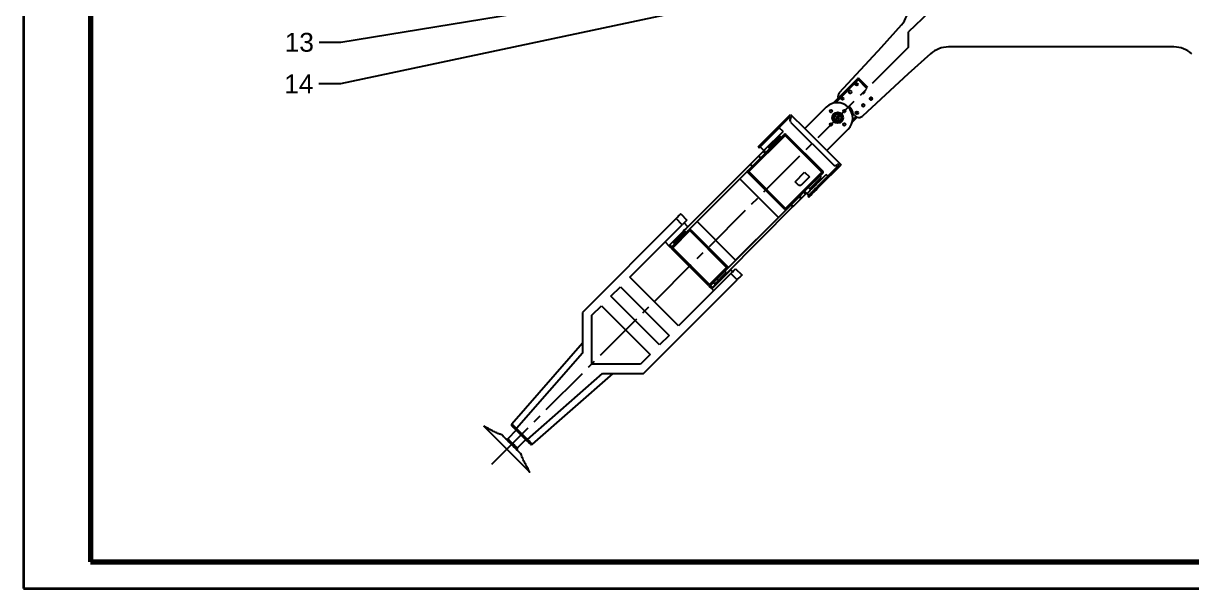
# Model space of a CAD drawing. Header units: millimetres. Extents: x 12 to 853, y 14 to 608.
# Drawn here: x 12 to 446.3, y 13.6 to 223.4 of the extents above; entities that cross this region are included whole.
import ezdxf
from ezdxf import colors
from ezdxf.entities.mleader import LeaderData, LeaderLine
from ezdxf.math import Vec2, Vec3

# ---------------------------------------------------------------- set-up
doc = ezdxf.new("R2010")
doc.units = ezdxf.units.MM
doc.linetypes.add('CENTER2', pattern=[28.575, 19.05, -3.175, 3.175, -3.175])
doc.layers.add('中心线', color=10, linetype='CENTER2')
doc.layers.add('标注', color=255, linetype='Continuous')
doc.styles.get("Standard").update_dxf_attribs({"font": 'arial.ttf'})

# ---------------------------------------------------------------- blocks, each defined once
blk = doc.blocks.new('_DotSmall')
at = {"color": 0, "linetype": 'ByBlock', "const_width": 0.5}
blk.add_lwpolyline([(-0.0625, 0, 1), (0.0625, 0, 1)], format="xyb", close=True, dxfattribs=at)

msp = doc.modelspace()

# ---------------------------------------------------------------- linework, layer by layer
at = {"color": 0, "lineweight": 35}
for p, q in [((12.04, 607.56), (12.04, 13.56)), ((12.04, 13.56), (853.04, 13.56))]:
    msp.add_line(p, q, dxfattribs=at)
at = {"color": 0, "lineweight": 70}
for p, q in [((37.04, 597.56), (37.04, 23.56)), ((37.04, 23.56), (843.04, 23.56))]:
    msp.add_line(p, q, dxfattribs=at)
at = {"color": 7, "linetype": 'Continuous', "lineweight": 25}
for p, q in [((331.01, 214.58), (338.47, 222.94)), ((331.01, 214.58), (315.34, 197.6)), ((439.73, 214.68), (355.93, 214.68)), ((349.28, 212.14), (340.91, 204.68)), ((340.91, 204.68), (323.93, 189.01)), ((313.04, 193.78), (314.9, 195.64)), ((310.5, 192.3), (302.55, 184.35)), ((289.29, 181.7), (297.24, 189.65)), ((289.64, 181.34), (297.24, 188.94)), ((297.24, 189.65), (302.55, 184.35)), ((297.24, 188.94), (297.6, 188.59)), ((297.24, 188.24), (297.6, 188.59)), ((297.24, 186.82), (313.15, 170.91)), ((321.97, 188.57), (320.11, 186.71)), ((321.16, 189.06), (320.52, 189.71)), ((294.42, 183.29), (287.34, 176.22)), ((294.42, 183.29), (293, 184.7)), ((310.68, 176.22), (302.55, 184.35)), ((310.68, 176.22), (318.63, 184.17)), ((295.16, 181.84), (281.72, 168.4)), ((285.58, 177.28), (289.64, 181.34)), ((288.09, 175.47), (294.8, 182.19)), ((289.64, 181.34), (289.29, 181.7)), ((289.82, 178.69), (290.03, 178.48)), ((292.15, 180.6), (291.94, 180.81)), ((293.74, 181.13), (293.39, 181.48)), ((308.81, 168.19), (295.16, 181.84)), ((295.51, 182.19), (309.16, 168.54)), ((285.22, 177.63), (285.58, 177.28)), ((286.02, 173.41), (285.32, 174.12)), ((287.03, 175.83), (285.46, 174.26)), ((285.46, 174.26), (286.17, 173.56)), ((285.93, 177.63), (287.34, 176.22)), ((287.73, 175.12), (286.17, 173.56)), ((287.73, 175.12), (287.03, 175.83)), ((287.38, 176.18), (288.09, 175.47)), ((289.15, 177.24), (289.5, 176.89)), ((310.68, 176.22), (315.98, 170.91)), ((282.22, 171.02), (257.18, 145.98)), ((282.93, 170.32), (259.45, 146.84)), ((282.93, 170.32), (282.22, 171.02)), ((282.37, 171.17), (283.08, 170.46)), ((307.67, 163.31), (315.28, 170.91)), ((308.03, 162.96), (315.98, 170.91)), ((314.92, 171.27), (314.57, 170.91)), ((314.92, 171.27), (315.28, 170.91)), ((278.36, 165.75), (262.45, 149.84)), ((292.72, 151.4), (278.36, 165.75)), ((295.02, 154.4), (281.37, 168.05)), ((281.72, 168.4), (295.37, 154.75)), ((295.37, 154.75), (308.81, 168.19)), ((298.91, 164.65), (302.44, 168.19)), ((304.21, 166.42), (301.03, 163.24)), ((302.44, 168.19), (304.21, 166.42)), ((309.16, 167.84), (302.44, 161.12)), ((308.63, 166.25), (308.1, 166.78)), ((308.63, 165.54), (308.27, 165.89)), ((311.03, 166.67), (310.4, 167.31)), ((300.32, 163.24), (298.91, 164.65)), ((301.03, 163.24), (300.32, 163.24)), ((302.09, 160.77), (300.53, 159.2)), ((302.79, 160.06), (302.09, 160.77)), ((302.44, 161.12), (303.15, 160.41)), ((303.86, 162.53), (304.39, 162)), ((304.74, 162.36), (305.09, 162)), ((307.67, 163.31), (308.03, 162.96)), ((301.09, 158.35), (298.14, 155.4)), ((301.09, 158.35), (300.38, 159.06)), ((300.53, 159.2), (301.23, 158.5)), ((301.23, 158.5), (301.09, 158.35)), ((302.79, 160.06), (301.23, 158.5)), ((303.15, 160.41), (302.79, 160.06)), ((303.33, 160.24), (303.96, 159.6)), ((303.61, 159.25), (303.96, 158.89)), ((256.41, 152.7), (258.71, 150.41)), ((297.99, 155.26), (273.1, 130.36)), ((297.29, 155.96), (273.8, 132.48)), ((297.99, 155.26), (297.29, 155.96)), ((297.43, 156.11), (298.14, 155.4)), ((298.14, 155.4), (297.99, 155.26)), ((254.64, 150.94), (219.82, 116.11)), ((237.49, 129.19), (256.94, 148.64)), ((256.94, 148.64), (254.64, 150.94)), ((259.06, 147.93), (257.65, 149.35)), ((262.45, 149.84), (276.81, 135.49)), ((276.81, 135.49), (292.72, 151.4)), ((253.09, 140.47), (259.45, 146.84)), ((259.8, 146.48), (253.44, 140.12)), ((254.46, 143.34), (254.68, 143.12)), ((256.8, 145.24), (256.59, 145.46)), ((258.39, 145.77), (258.03, 146.13)), ((273.45, 132.83), (259.8, 146.48)), ((260.16, 146.84), (273.8, 133.19)), ((250.57, 142.27), (251.99, 140.86)), ((252.73, 140.12), (252.02, 140.82)), ((253.94, 142.74), (252.38, 141.18)), ((252.38, 141.18), (253.09, 140.47)), ((266.73, 126.12), (253.09, 139.76)), ((253.44, 140.12), (267.09, 126.47)), ((253.79, 141.89), (254.15, 141.53)), ((275.04, 130.54), (255.6, 111.09)), ((267.09, 126.47), (273.45, 132.83)), ((273.8, 132.48), (267.44, 126.12)), ((273.27, 130.89), (272.74, 131.42)), ((273.27, 130.18), (272.92, 130.54)), ((275.75, 131.24), (275.04, 131.95)), ((277.34, 128.24), (275.04, 130.54)), ((276.81, 132.3), (279.11, 130.01)), ((255.6, 111.09), (237.49, 129.19)), ((242.51, 93.41), (277.34, 128.24)), ((267.44, 126.12), (268.15, 125.41)), ((269.56, 126.82), (268.15, 125.41)), ((268.5, 127.18), (269.03, 126.65)), ((269.38, 127), (269.74, 126.65)), ((230.42, 122.12), (233.96, 125.66)), ((248.52, 104.02), (230.42, 122.12)), ((233.96, 125.66), (252.06, 107.56)), ((267.79, 125.06), (267.09, 125.76)), ((267.97, 124.88), (268.68, 124.17)), ((223.35, 115.05), (226.89, 118.59)), ((226.89, 118.59), (244.99, 100.48)), ((219.82, 116.11), (219.82, 100.97)), ((223.35, 96.95), (223.35, 115.05)), ((193.55, 74.8), (219.82, 104.76)), ((252.06, 107.56), (248.52, 104.02)), ((219.82, 100.97), (195.35, 73.05)), ((244.99, 100.48), (241.45, 96.95)), ((241.45, 96.95), (223.35, 96.95)), ((199.45, 68.95), (227.37, 93.41)), ((231.16, 93.41), (201.2, 67.15)), ((227.37, 93.41), (242.51, 93.41)), ((195.28, 72.41), (192.1, 69.23)), ((199.1, 68.59), (194.99, 72.7)), ((195.35, 73.05), (199.45, 68.95)), ((195.63, 65.69), (198.81, 68.88)), ((199.1, 68.59), (199.45, 68.95))]:
    msp.add_line(p, q, dxfattribs=at)
at = {"color": 8, "linetype": 'Continuous', "lineweight": 25}
for p, q in [((257.21, 145.66), (257.03, 145.83)), ((257.18, 145.98), (257.36, 145.8)), ((254.12, 142.56), (253.94, 142.74)), ((254.09, 142.89), (254.26, 142.71)), ((197.07, 63.44), (189.84, 70.67))]:
    msp.add_line(p, q, dxfattribs=at)
at = {"color": 7, "linetype": 'Continuous', "lineweight": 25, "flags": 128}
for points in [[(285.22, 177.63), (285.24, 177.65), (285.38, 177.79), (285.65, 178.06), (286.04, 178.45), (286.55, 178.96), (287.15, 179.56), (287.82, 180.23), (288.54, 180.95), (289.29, 181.7)], [(289.15, 177.59), (289.21, 177.66), (289.41, 177.86), (289.72, 178.16), (290.12, 178.57), (290.59, 179.04), (291.09, 179.54), (291.6, 180.04), (292.06, 180.51), (292.47, 180.91), (292.78, 181.22), (292.97, 181.42), (293.04, 181.48), (293.04, 181.48)], [(295.16, 181.84), (295.09, 181.91), (295.02, 181.97), (294.96, 182.03), (294.91, 182.09), (294.86, 182.13), (294.83, 182.16), (294.81, 182.18), (294.8, 182.19)], [(295.16, 181.84), (295.23, 181.91), (295.29, 181.97), (295.35, 182.03), (295.41, 182.09), (295.45, 182.13), (295.48, 182.16), (295.5, 182.18), (295.51, 182.19)], [(282.37, 171.17), (282.72, 171.53), (283.09, 171.89), (283.47, 172.27), (283.84, 172.64), (284.22, 173.02), (284.6, 173.4), (284.96, 173.76), (285.32, 174.12)], [(285.32, 174.12), (285.33, 174.14), (285.35, 174.15), (285.37, 174.17), (285.39, 174.19), (285.41, 174.21), (285.43, 174.23), (285.45, 174.25), (285.46, 174.26)], [(287.03, 175.83), (287.1, 175.9), (287.16, 175.96), (287.22, 176.02), (287.28, 176.08), (287.32, 176.12), (287.35, 176.15), (287.37, 176.17), (287.38, 176.18)], [(288.09, 175.47), (288.08, 175.47), (288.06, 175.45), (288.03, 175.41), (287.98, 175.37), (287.93, 175.32), (287.87, 175.25), (287.8, 175.19), (287.73, 175.12)], [(282.22, 171.02), (282.24, 171.04), (282.26, 171.06), (282.28, 171.08), (282.3, 171.1), (282.32, 171.12), (282.34, 171.14), (282.35, 171.15), (282.37, 171.17)], [(283.08, 170.46), (283.06, 170.45), (283.04, 170.43), (283.02, 170.41), (283.01, 170.39), (282.99, 170.37), (282.97, 170.36), (282.95, 170.34), (282.93, 170.32)], [(286.02, 173.41), (285.67, 173.06), (285.31, 172.69), (284.93, 172.32), (284.55, 171.94), (284.17, 171.56), (283.8, 171.18), (283.43, 170.82), (283.08, 170.46)], [(286.17, 173.56), (286.15, 173.54), (286.13, 173.52), (286.11, 173.5), (286.1, 173.48), (286.08, 173.46), (286.06, 173.45), (286.04, 173.43), (286.02, 173.41)], [(281.72, 168.4), (281.65, 168.47), (281.59, 168.54), (281.53, 168.6), (281.47, 168.65), (281.43, 168.7), (281.4, 168.73), (281.38, 168.75), (281.37, 168.76)], [(281.37, 168.05), (281.38, 168.06), (281.4, 168.08), (281.43, 168.11), (281.47, 168.15), (281.53, 168.21), (281.59, 168.27), (281.65, 168.33), (281.72, 168.4)], [(303.33, 160.24), (303.34, 160.25), (303.47, 160.38), (303.72, 160.63), (304.09, 161), (304.56, 161.47), (305.1, 162.01), (305.72, 162.63), (306.37, 163.28), (307.04, 163.95), (307.71, 164.62), (308.34, 165.25), (308.92, 165.83), (309.43, 166.34), (309.84, 166.75), (310.15, 167.06), (310.33, 167.24), (310.4, 167.31)], [(304.39, 162), (304.45, 162.07), (304.65, 162.27), (304.96, 162.58), (305.37, 162.99), (305.85, 163.47), (306.37, 163.99), (306.9, 164.52), (307.41, 165.03), (307.86, 165.48), (308.22, 165.84), (308.48, 166.1), (308.61, 166.23), (308.63, 166.25)], [(308.81, 168.19), (308.87, 168.26), (308.94, 168.33), (309, 168.39), (309.06, 168.44), (309.1, 168.48), (309.13, 168.52), (309.15, 168.54), (309.16, 168.54)], [(309.16, 167.84), (309.15, 167.84), (309.13, 167.86), (309.1, 167.9), (309.06, 167.94), (309, 167.99), (308.94, 168.05), (308.87, 168.12), (308.81, 168.19)], [(302.09, 160.77), (302.16, 160.83), (302.22, 160.9), (302.28, 160.96), (302.34, 161.02), (302.38, 161.06), (302.41, 161.09), (302.43, 161.11), (302.44, 161.12)], [(303.61, 159.25), (303.63, 159.26), (303.76, 159.4), (304.03, 159.67), (304.43, 160.07), (304.93, 160.57), (305.53, 161.17), (306.2, 161.84), (306.93, 162.56), (307.67, 163.31)], [(303.96, 158.89), (303.98, 158.91), (304.12, 159.05), (304.39, 159.32), (304.78, 159.71), (305.29, 160.22), (305.89, 160.82), (306.56, 161.49), (307.28, 162.21), (308.03, 162.96)], [(297.43, 156.11), (297.79, 156.46), (298.15, 156.83), (298.53, 157.2), (298.91, 157.58), (299.28, 157.96), (299.66, 158.34), (300.03, 158.7), (300.38, 159.06)], [(300.38, 159.06), (300.4, 159.07), (300.41, 159.09), (300.43, 159.11), (300.45, 159.13), (300.47, 159.15), (300.49, 159.17), (300.51, 159.18), (300.53, 159.2)], [(254.64, 150.94), (254.99, 151.28), (255.32, 151.61), (255.62, 151.92), (255.89, 152.19), (256.11, 152.41), (256.27, 152.57), (256.37, 152.67), (256.41, 152.7)], [(295.02, 154.4), (295.02, 154.41), (295.04, 154.43), (295.08, 154.46), (295.12, 154.5), (295.17, 154.56), (295.23, 154.62), (295.3, 154.69), (295.37, 154.75)], [(295.72, 154.4), (295.72, 154.41), (295.7, 154.43), (295.66, 154.46), (295.62, 154.5), (295.57, 154.56), (295.51, 154.62), (295.44, 154.69), (295.37, 154.75)], [(297.29, 155.96), (297.3, 155.98), (297.32, 156), (297.34, 156.02), (297.36, 156.04), (297.38, 156.06), (297.4, 156.08), (297.42, 156.09), (297.43, 156.11)], [(258.71, 150.41), (258.67, 150.37), (258.57, 150.27), (258.41, 150.11), (258.19, 149.89), (257.92, 149.62), (257.62, 149.32), (257.28, 148.98), (256.94, 148.64)], [(259.06, 147.93), (259.05, 147.92), (258.92, 147.79), (258.67, 147.54), (258.31, 147.18), (257.85, 146.72)], [(257.85, 146.72), (257.3, 146.18), (256.69, 145.57), (256.04, 144.91), (255.37, 144.24), (254.7, 143.58), (254.07, 142.94), (253.48, 142.36), (252.98, 141.85), (252.56, 141.43), (252.25, 141.12), (252.06, 140.93), (251.99, 140.86), (251.99, 140.86)], [(253.79, 142.24), (253.86, 142.31), (254.05, 142.5), (254.36, 142.81), (254.76, 143.21), (255.23, 143.68), (255.74, 144.18), (256.24, 144.69), (256.71, 145.16), (257.11, 145.56), (257.42, 145.87), (257.62, 146.06), (257.68, 146.13), (257.68, 146.13)], [(257.03, 145.83), (256.68, 145.48), (256.62, 145.42)], [(257.03, 145.83), (257.05, 145.85), (257.07, 145.87), (257.09, 145.89), (257.1, 145.91), (257.12, 145.92), (257.14, 145.94), (257.16, 145.96), (257.18, 145.98)], [(259.45, 146.84), (259.46, 146.83), (259.48, 146.81), (259.51, 146.78), (259.55, 146.73), (259.61, 146.68), (259.67, 146.62), (259.73, 146.55), (259.8, 146.48)], [(259.8, 146.48), (259.87, 146.55), (259.94, 146.62), (260, 146.68), (260.05, 146.73), (260.1, 146.78), (260.13, 146.81), (260.15, 146.83), (260.16, 146.84)], [(252.02, 140.82), (252.03, 140.83), (252.05, 140.85), (252.08, 140.88), (252.13, 140.93), (252.18, 140.98), (252.24, 141.04), (252.31, 141.11), (252.38, 141.18)], [(253.09, 140.47), (253.02, 140.4), (252.95, 140.34), (252.89, 140.28), (252.84, 140.22), (252.79, 140.18), (252.76, 140.14), (252.74, 140.12), (252.73, 140.12)], [(253.44, 140.12), (253.37, 140.19), (253.3, 140.25), (253.24, 140.31), (253.19, 140.37), (253.14, 140.41), (253.11, 140.44), (253.09, 140.46), (253.09, 140.47)], [(253.09, 139.76), (253.09, 139.77), (253.11, 139.79), (253.14, 139.82), (253.19, 139.87), (253.24, 139.92), (253.3, 139.98), (253.37, 140.05), (253.44, 140.12)], [(253.94, 142.74), (253.96, 142.76), (253.98, 142.78), (254, 142.8), (254.02, 142.82), (254.03, 142.83), (254.05, 142.85), (254.07, 142.87), (254.09, 142.89)], [(254.5, 143.3), (254.44, 143.24), (254.09, 142.89)], [(267.97, 124.88), (267.97, 124.88), (268.07, 124.98), (268.29, 125.2), (268.63, 125.54), (269.08, 125.99), (269.61, 126.52), (270.2, 127.11), (270.85, 127.76), (271.52, 128.43), (272.19, 129.1), (272.83, 129.74), (273.43, 130.34), (273.95, 130.86), (274.39, 131.3), (274.73, 131.64), (274.94, 131.85), (275.04, 131.95), (275.04, 131.95)], [(269.03, 126.65), (269.07, 126.69), (269.23, 126.85), (269.52, 127.13), (269.9, 127.52), (270.37, 127.99), (270.89, 128.5), (271.42, 129.03), (271.93, 129.55), (272.4, 130.02), (272.79, 130.4), (273.07, 130.69), (273.24, 130.85), (273.27, 130.89)], [(273.45, 132.83), (273.52, 132.9), (273.59, 132.97), (273.65, 133.03), (273.7, 133.08), (273.74, 133.13), (273.78, 133.16), (273.8, 133.18), (273.8, 133.19)], [(273.45, 132.83), (273.52, 132.77), (273.59, 132.7), (273.65, 132.64), (273.7, 132.58), (273.74, 132.54), (273.78, 132.51), (273.8, 132.49), (273.8, 132.48)], [(275.04, 130.54), (275.39, 130.88), (275.72, 131.21), (276.02, 131.52), (276.29, 131.79), (276.51, 132.01), (276.67, 132.17), (276.77, 132.27), (276.81, 132.3)], [(266.73, 126.12), (266.74, 126.12), (266.76, 126.14), (266.79, 126.18), (266.84, 126.22), (266.89, 126.27), (266.95, 126.34), (267.02, 126.4), (267.09, 126.47)], [(267.44, 126.12), (267.43, 126.12), (267.41, 126.14), (267.38, 126.18), (267.34, 126.22), (267.28, 126.27), (267.22, 126.34), (267.15, 126.4), (267.09, 126.47)], [(267.09, 125.76), (267.09, 125.77), (267.11, 125.79), (267.15, 125.82), (267.19, 125.87), (267.24, 125.92), (267.3, 125.98), (267.37, 126.05), (267.44, 126.12)], [(279.11, 130.01), (279.07, 129.97), (278.97, 129.87), (278.81, 129.71), (278.59, 129.49), (278.32, 129.22), (278.02, 128.91), (277.68, 128.58), (277.34, 128.24)], [(268.15, 125.41), (268.08, 125.34), (268.01, 125.27), (267.95, 125.21), (267.9, 125.16), (267.85, 125.12), (267.82, 125.08), (267.8, 125.06), (267.79, 125.06)], [(200.23, 56.86), (200.24, 56.85), (200.07, 57.01), (199.59, 57.5), (198.8, 58.28), (197.75, 59.34), (196.46, 60.62), (194.99, 62.09), (193.4, 63.68), (191.74, 65.34), (190.09, 67), (188.49, 68.59), (187.03, 70.06), (185.74, 71.35), (184.68, 72.4), (183.9, 73.19), (183.41, 73.67), (183.26, 73.83)], [(193.55, 74.8), (193.59, 74.76), (193.69, 74.66), (193.86, 74.5), (194.08, 74.29), (194.35, 74.02), (194.66, 73.72), (195, 73.39), (195.35, 73.05)], [(194.99, 72.7), (194.75, 72.94), (194.51, 73.18), (194.29, 73.41), (194.08, 73.61), (193.91, 73.78), (193.77, 73.92), (193.66, 74.03), (193.6, 74.09), (193.58, 74.11)], [(190.08, 70.54), (190.12, 70.5), (190.27, 70.35), (190.54, 70.08), (190.92, 69.7), (191.39, 69.23), (191.94, 68.68), (192.54, 68.08), (193.19, 67.44), (193.84, 66.78), (194.48, 66.14), (195.08, 65.54), (195.63, 64.99), (196.1, 64.52), (196.48, 64.14), (196.75, 63.87), (196.91, 63.71), (196.94, 63.68)], [(194.99, 72.7), (195, 72.7), (195.02, 72.72), (195.05, 72.76), (195.1, 72.8), (195.15, 72.85), (195.21, 72.92), (195.28, 72.98), (195.35, 73.05)], [(200.52, 67.17), (200.49, 67.2), (200.41, 67.28), (200.28, 67.41), (200.1, 67.59), (199.89, 67.8), (199.64, 68.05), (199.38, 68.32), (199.1, 68.59)], [(199.45, 68.95), (199.79, 68.6), (200.12, 68.26), (200.42, 67.95), (200.69, 67.68), (200.91, 67.45), (201.07, 67.29), (201.17, 67.19), (201.2, 67.15)]]:
    msp.add_lwpolyline(points, dxfattribs=at)
at = {"color": 8, "linetype": 'Continuous', "lineweight": 25, "flags": 128}
for points in [[(293.39, 181.48), (293.37, 181.47), (293.24, 181.33), (292.99, 181.08), (292.62, 180.71), (292.17, 180.27), (291.67, 179.76), (291.14, 179.23), (290.61, 178.71), (290.13, 178.23), (289.72, 177.82), (289.41, 177.5), (289.21, 177.31), (289.15, 177.24)], [(258.03, 146.13), (258, 146.09), (257.83, 145.93), (257.55, 145.64), (257.16, 145.25), (256.69, 144.79), (256.18, 144.27), (255.65, 143.74), (255.13, 143.23), (254.67, 142.76), (254.28, 142.37), (253.99, 142.09), (253.83, 141.92), (253.79, 141.89)], [(192.1, 69.23), (192.1, 69.23), (192.2, 69.13), (192.42, 68.91), (192.75, 68.58), (193.16, 68.17), (193.62, 67.7), (194.11, 67.22), (194.57, 66.76), (194.98, 66.35), (195.31, 66.02), (195.53, 65.8), (195.63, 65.7), (195.63, 65.69)]]:
    msp.add_lwpolyline(points, dxfattribs=at)
at = {"color": 7, "linetype": 'Continuous', "lineweight": 25}
for centre, radius in [((321.82, 200.79), 0.4), ((316.51, 195.48), 0.4), ((327.12, 195.48), 0.4), ((312.27, 190.89), 0.5), ((317.22, 190.89), 0.5), ((324.29, 193.01), 0.5), ((314.74, 188.41), 2), ((314.74, 188.41), 1.5), ((314.74, 188.41), 1.25), ((321.82, 190.18), 0.4), ((312.27, 185.94), 0.5), ((317.22, 185.94), 0.5)]:
    msp.add_circle(centre, radius, dxfattribs=at)
at = {"color": 7, "linetype": 'Continuous'}
for centre in [(319.34, 197.96), (324.29, 193.01), (314.74, 188.41)]:
    msp.add_circle(centre, 0.5, dxfattribs=at)
at = {"color": 7, "linetype": 'Continuous', "lineweight": 25}
for centre, radius, start, end in [((331.01, 229.6), 10, 318.2732, 0), ((355.93, 204.68), 10, 90, 131.7268), ((439.73, 204.68), 10, 48.2732, 90), ((316.81, 196.25), 2, 137.2906, 197.5613), ((316.81, 196.25), 2, 137.2906, 197.5613), ((324.29, 197.96), 0.5, 231.6396, 38.3556), ((314.57, 188.24), 5.75, 315, 135), ((315.1, 188.77), 5.5, 9.9032, 44.4008), ((297.95, 187.53), 1, 135, 225), ((322.58, 190.48), 2, 225, 312.7094), ((322.58, 190.48), 2, 252.4388, 312.7094), ((293.21, 181.31), 0.25, 45, 135), ((295.16, 181.84), 0.5, 45, 135), ((289.32, 177.42), 0.25, 135, 225), ((313.86, 171.62), 1, 225, 315), ((281.72, 168.4), 0.5, 135, 225), ((308.81, 168.19), 0.5, 315, 45), ((295.37, 154.75), 0.5, 225, 315), ((257.86, 145.95), 0.25, 45, 135), ((259.8, 146.48), 0.5, 45, 135), ((253.44, 140.12), 0.5, 135, 225), ((253.97, 142.06), 0.25, 135, 225), ((273.45, 132.83), 0.5, 315, 45), ((267.09, 126.47), 0.5, 225, 315), ((193.93, 74.47), 0.5, 138.7692, 225), ((189.73, 70.19), 0.5, 45, 76.9398), ((191.74, 69.58), 0.5, 225, 315), ((195.99, 65.34), 0.5, 135, 225), ((200.87, 67.53), 0.5, 225, 311.2308), ((196.59, 63.33), 0.5, 13.0602, 45)]:
    msp.add_arc(centre, radius, start, end, dxfattribs=at)
at = {"color": 7, "linetype": 'Continuous'}
msp.add_arc((324.29, 197.96), 0.5, 231.6396, 38.3556, dxfattribs=at)
at = {"color": 7, "linetype": 'Continuous', "lineweight": 25}
for points, knots in [([(189.84, 70.67), (189.48, 70.79), (188.61, 71.07), (187.16, 71.78), (185.32, 72.72), (183.98, 73.44), (183.25, 73.83)], [0, 0, 0, 0, 0.15308, 0.376176, 0.661043, 1, 1, 1, 1]), ([(200.24, 56.85), (199.96, 57.35), (199.39, 58.41), (198.52, 60.06), (197.81, 61.5), (197.31, 62.65), (197.15, 63.18), (197.07, 63.44)], [0, 0, 0, 0, 0.23283, 0.491452, 0.75846, 0.885332, 1, 1, 1, 1])]:
    msp.add_open_spline(points, degree=3, knots=knots, dxfattribs=at)
at = {"layer": '中心线', "linetype": 'CENTER2'}
for p, q in [((369.42, 247.18), (341.01, 220.27)), ((341.01, 214.59), (341.01, 220.27)), ((341.01, 214.59), (185.76, 59.36))]:
    msp.add_line(p, q, dxfattribs=at)
at = {"layer": '标注'}
for p, q in [((313.92, 193.95), (322.76, 202.79)), ((314.9, 195.64), (322.05, 202.79)), ((322.05, 202.79), (325.63, 199.22)), ((325.98, 199.57), (322.76, 202.79)), ((320.28, 187.59), (321.49, 188.8))]:
    msp.add_line(p, q, dxfattribs=at)
for centre in [(327.12, 195.48), (321.82, 190.18)]:
    msp.add_circle(centre, 0.5, dxfattribs=at)
msp.add_arc((322.41, 202.44), 0.5, 45, 135, dxfattribs=at)

# ---------------------------------------------------------------- leaders
ml = msp.add_multileader_mtext('Standard', dxfattribs=at)
ml.set_content('14', color=256)
ml.set_leader_properties()
ml.set_arrow_properties(name='DOTSMALL')
ml.build(insert=Vec2(0, 0))
ctx = ml.context
ctx.base_point, ctx.char_height, ctx.plane_origin = Vec3(108.53, 200.99), 7, Vec3(364.34, 250.69)
ctx.text_align_type = 2
notes = []
notes.append((ctx, [(0, (1, 1, 0), (129.87, 200.99), (-1, 0), 8, [(0, [(364.34, 250.69)], 0, [])])]))
ctx.mtext.insert, ctx.mtext.alignment, ctx.mtext.flow_direction = Vec3(119.87, 204.49), 3, 5
ml = msp.add_multileader_mtext('Standard', dxfattribs=at)
ml.set_content('13', color=256)
ml.set_leader_properties()
ml.set_arrow_properties(name='DOTSMALL')
ml.build(insert=Vec2(0, 0))
ctx = ml.context
ctx.base_point, ctx.char_height, ctx.plane_origin = Vec3(108.67, 216.36), 7, Vec3(354.13, 252.98)
ctx.text_align_type = 2
notes.append((ctx, [(0, (1, 1, 0), (130.04, 216.36), (-1, 0), 8, [(0, [(354.13, 252.98)], 0, [])])]))
ctx.mtext.insert, ctx.mtext.alignment, ctx.mtext.flow_direction = Vec3(120.04, 219.92), 3, 5
for ctx, leaders in notes:
    for number, flags, end, landing, length, lines in leaders:
        leader = LeaderData()
        leader.index, (leader.has_last_leader_line, leader.has_dogleg_vector, leader.attachment_direction) = number, flags
        leader.last_leader_point, leader.dogleg_vector, leader.dogleg_length = Vec3(end), Vec3(landing), length
        for number, points, colour, breaks in lines:
            line = LeaderLine()
            line.index, line.vertices, line.color, line.breaks = number, Vec3.list(points), colors.encode_raw_color(colour), breaks
            leader.lines.append(line)
        ctx.leaders.append(leader)

doc.saveas('drawing.dxf')
